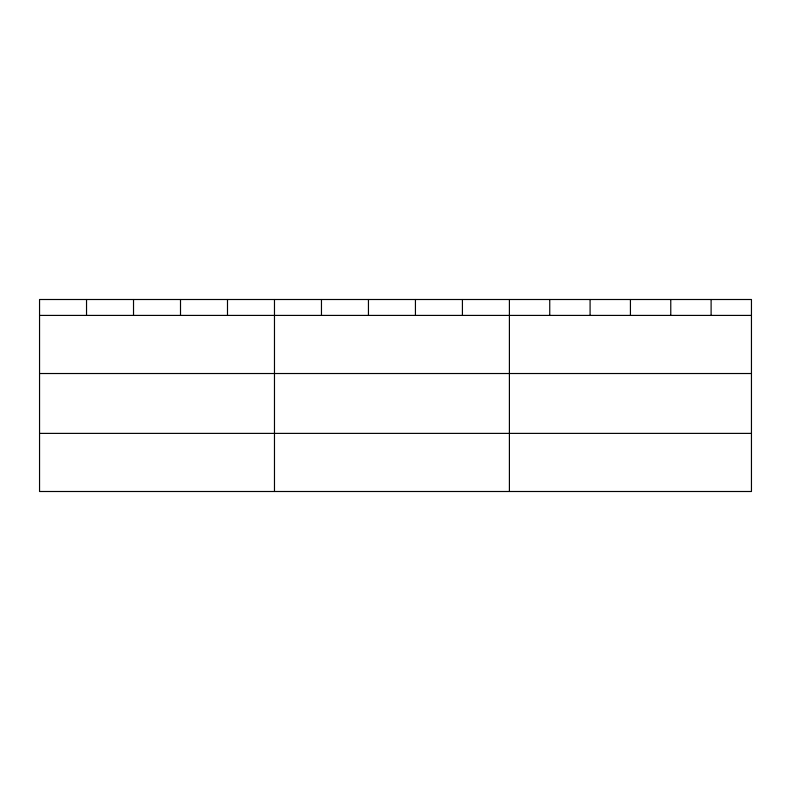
<?xml version="1.0" encoding="UTF-8"?>
<svg xmlns="http://www.w3.org/2000/svg" width="791" height="791" viewBox="0 0 791 791"><rect width="100%" height="100%" fill="white"/><g stroke="black" fill="none" stroke-linecap="round" stroke-linejoin="round"><path stroke-width="1.19" d="M751.45 373.52L751.45 299.502L39.55 299.502L39.55 491.498L751.45 491.498L751.45 373.52L39.55 373.52M39.55 315.411L751.45 315.411M39.55 433.389L751.45 433.389M711.109 299.502L711.109 315.411M670.768 299.502L670.768 315.411M630.427 299.502L630.427 315.411M590.086 299.502L590.086 315.411M549.745 299.502L549.745 315.411M509.404 299.502L509.404 491.498M462.419 299.502L462.419 315.411M415.433 299.502L415.433 315.411M368.448 299.502L368.448 315.411M321.462 299.502L321.462 315.411M274.477 299.502L274.477 491.498M227.492 299.502L227.492 315.411M180.506 299.502L180.506 315.411M133.521 299.502L133.521 315.411M86.535 299.502L86.535 315.411"/></g></svg>
